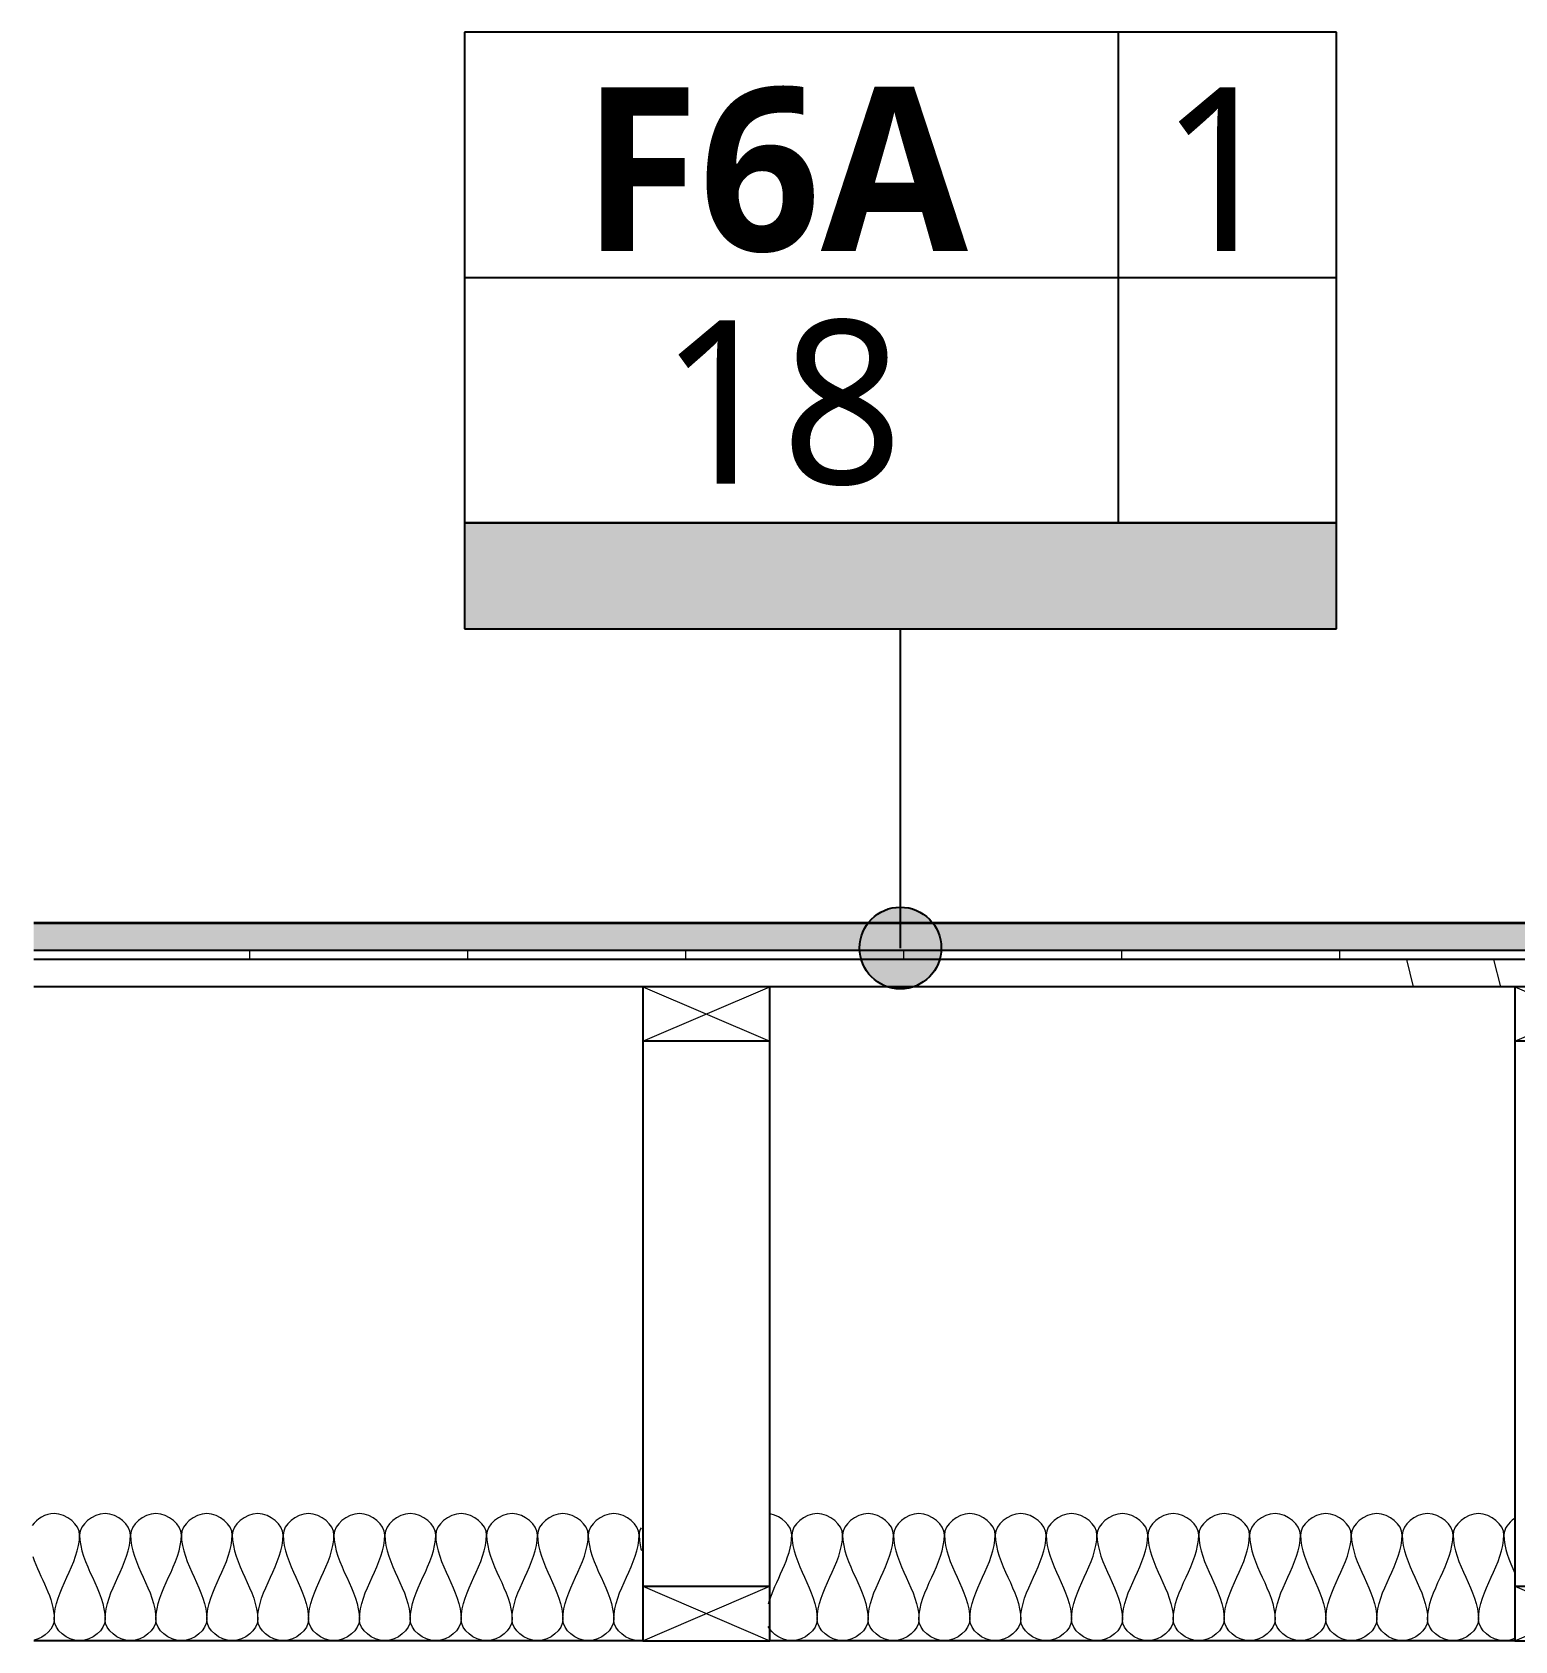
# Model space of a CAD drawing. Header units: inches. Extents: x 6 to 8416, y -388 to 6104.
# Drawn here: x 2720.86 to 2761.66, y 5712.87 to 5757.14 of the extents above; entities that cross this region are included whole.
import ezdxf

# ---------------------------------------------------------------- set-up
doc = ezdxf.new("R2010")
doc.units = ezdxf.units.IN
doc.header["$MEASUREMENT"] = 0
for name, color, linetype, lineweight in [('A-DETL', 90, 'Continuous', 13), ('A-DETL-GENF', 92, 'Continuous', 13), ('A-FLOR', 192, 'Continuous', 18), ('A-FLOR-IDEN', 11, 'Continuous', 25), ('A-FLOR-MCUT', 51, 'Continuous', 25), ('A-FLOR-PATT', 8, 'Continuous', 35), ('A-ROOM', 32, 'Continuous', 13)]:
    doc.layers.add(name, color=color, linetype=linetype, lineweight=lineweight)
doc.styles.add('Open Sans_3', font='OpenSans-Regular.ttf', dxfattribs={"height": 4.5})
doc.styles.add('Open Sans_B', font='OpenSans-Bold.ttf', dxfattribs={"height": 4.5})

# ---------------------------------------------------------------- blocks, each defined once
blk = doc.blocks.new('06 Nominal Cut Lumber-Section-AM1 - 2x4 Section-9046868-WALL SECTION - GARAGE')
at = {"layer": 'A-DETL-GENF', "lineweight": 25}
for p, q in [((2.189, 5475.125), (-1.311, 5475.125)), ((-1.311, 5475.125), (-1.311, 5473.625)), ((2.189, 5473.625), (2.189, 5475.125))]:
    blk.add_line(p, q, dxfattribs=at)
at = {"layer": 'A-DETL-GENF'}
for p, q in [((-1.311, 5473.625), (2.189, 5475.125)), ((-1.311, 5475.125), (2.189, 5473.625))]:
    blk.add_line(p, q, dxfattribs=at)
blk = doc.blocks.new('06 Nominal Cut Lumber-Section-AM1 - 2x4 Section-V98-WALL SECTION - GARAGE')
at = {"layer": 'A-DETL-GENF', "lineweight": 25}
for p, q in [((-1.311, 5458.625), (-1.311, 5457.125)), ((2.189, 5457.125), (2.189, 5458.625)), ((-1.311, 5457.125), (2.189, 5457.125))]:
    blk.add_line(p, q, dxfattribs=at)
at = {"layer": 'A-DETL-GENF'}
for p, q in [((-1.311, 5457.125), (2.189, 5458.625)), ((-1.311, 5458.625), (2.189, 5457.125))]:
    blk.add_line(p, q, dxfattribs=at)
blk = doc.blocks.new('06 Nominal Cut Lumber-Top-AM - 4_ W-20150248-WALL SECTION - GARAGE')
at = {"layer": 'A-DETL-GENF', "lineweight": 25}
for p, q in [((2.189, 5473.625), (-1.311, 5473.625)), ((-1.311, 5473.625), (-1.311, 5458.625)), ((2.189, 5458.625), (2.189, 5473.625)), ((-1.311, 5458.625), (2.189, 5458.625))]:
    blk.add_line(p, q, dxfattribs=at)
blk = doc.blocks.new('ASM TAG - Floor-AM - Assembly-1637575-WALL SECTION - GARAGE')
at = {"layer": 'A-FLOR-IDEN', "lineweight": 13}
blk.add_hatch(color=256, dxfattribs=at).paths.add_polyline_path([(-222.22, 5871.833), (-222.22, 5868.917), (-246.22, 5868.917), (-246.22, 5871.833)])
at = {"layer": 'A-FLOR-IDEN'}
for p, q in [((-228.22, 5885.333), (-246.22, 5885.333)), ((-246.22, 5885.333), (-246.22, 5878.583)), ((-246.22, 5885.333), (-246.22, 5871.833)), ((-222.22, 5885.333), (-246.22, 5885.333)), ((-222.22, 5885.333), (-228.22, 5885.333)), ((-228.22, 5871.833), (-228.22, 5885.333)), ((-222.22, 5878.583), (-222.22, 5885.333)), ((-222.22, 5871.833), (-222.22, 5885.333)), ((-246.22, 5878.583), (-246.22, 5871.833)), ((-246.22, 5878.583), (-222.22, 5878.583)), ((-222.22, 5871.833), (-222.22, 5878.583)), ((-222.22, 5871.833), (-246.22, 5871.833)), ((-246.22, 5871.833), (-246.22, 5868.917)), ((-246.22, 5871.833), (-228.22, 5871.833)), ((-246.22, 5871.833), (-222.22, 5871.833)), ((-228.22, 5871.833), (-222.22, 5871.833)), ((-222.22, 5868.917), (-222.22, 5871.833)), ((-246.22, 5868.917), (-222.22, 5868.917))]:
    blk.add_line(p, q, dxfattribs=at)
at = {"layer": 'A-FLOR-IDEN', "lineweight": 13}
for p, q in [((-228.22, 5878.583), (-228.22, 5885.333)), ((-228.22, 5885.333), (-228.22, 5878.583)), ((-246.22, 5878.583), (-228.22, 5878.583)), ((-228.22, 5878.583), (-246.22, 5878.583)), ((-228.22, 5871.833), (-228.22, 5878.583)), ((-228.22, 5878.583), (-222.22, 5878.583)), ((-222.22, 5878.583), (-228.22, 5878.583)), ((-228.22, 5878.583), (-228.22, 5871.833))]:
    blk.add_line(p, q, dxfattribs=at)

msp = doc.modelspace()

# ---------------------------------------------------------------- hatches: boundary and pattern name
at = {"layer": 'A-FLOR-IDEN'}
h = msp.add_hatch(color=256, dxfattribs=at)
edge = h.paths.add_edge_path()
edge.add_arc((2744.75514259, 5731.9406817), 1.125, 0, 360)
at = {"layer": 'A-FLOR-PATT', "lineweight": 13}
h = msp.add_hatch(dxfattribs=at)
h.set_pattern_fill('FP_35', color=256, style=0, pattern_type=2)
h.set_pattern_definition([(50, (2876.843, 3038.5), (6.885997, -0.602097), [0.72, -7.92]), (355, (2876.843, 3038.5), (-1.331756, 7.220547), [0.576, -6.336]), (100.451, (2877.417, 3038.45), (5.553629, 6.618191), [0.61191, -6.731]), (46.184, (2876.843, 3040.42), (10.245642, -1.588925), [1.08, -11.88]), (96.636, (2877.697, 3040.288), (8.97244, 9.35152), [0.91786, -10.096]), (351.184, (2876.843, 3040.42), (8.9732, 9.35123), [0.864, -9.504]), (21, (2877.803, 3039.94), (5.730726, -3.865003), [0.72, -7.92]), (326, (2877.803, 3039.94), (2.33581, 6.96088), [0.576, -6.336]), (71.451, (2878.281, 3039.618), (8.065876, 3.095948), [0.61191, -6.731]), (37.5, (2876.843, 3038.5), (0.116866, 3.1954784), [0.06336, -6.196, 0.06336, -6.369, -6.36]), (37.5, (2876.843, 3038.5), (0.116866, 3.1954784), [-12.691, 0.06336, -6.297]), (7.5, (2876.843, 3038.5), (2.52543, 3.7860247), [0.06336, -3.604, 0.06336, -6.052, -2.424]), (7.5, (2876.843, 3038.5), (2.52543, 3.7860247), [-9.782, 0.06336, -2.361]), (327.5, (2874.703, 3038.5), (5.1243685, -0.2161763), [0.06336, -2.337, 0.06336, -7.425, -9.936]), (327.5, (2874.703, 3038.5), (5.1243685, -0.2161763), [-9.888, 0.06336, -9.873]), (317.5, (2873.743, 3038.5), (5.598326, 0.96141), [0.06336, -3.057, 0.06336, -4.909, -7.056]), (317.5, (2873.743, 3038.5), (5.598326, 0.96141), [-8.093, 0.06336, -6.993])])
h.paths.add_polyline_path([(2964.04621903, 5731.875), (3003.41421903, 5731.875), (3003.41421903, 5732.625), (2720.90221903, 5732.625), (2720.90221903, 5731.875), (2882.99821903, 5731.875)])
h = msp.add_hatch(dxfattribs=at)
h.set_pattern_fill('FP_36', color=256, style=0, pattern_type=2)
h.set_pattern_definition([(0, (2876.843, 3038.5), (0, 6), []), (90, (2876.843, 3038.5), (-6, 4e-16), [])])
h.paths.add_polyline_path([(2964.04621903, 5731.625), (3003.41421903, 5731.625), (3003.41421903, 5731.875), (2720.90221903, 5731.875), (2720.90221903, 5731.625), (2882.99821903, 5731.625)])
h = msp.add_hatch(dxfattribs=at)
h.set_pattern_fill('FP_37', color=256, style=0, pattern_type=2)
h.set_pattern_definition([(0, (2876.84, 3038.5), (0, 60), [60, 0, 0, 0]), (284.036, (2917.643, 3050.5), (59.99915, -180.000494), [12.369, -235.017]), (284.036, (2915.243, 3050.5), (59.99915, -180.000494), [12.369, -235.017]), (284.036, (2912.843, 3050.5), (59.99915, -180.000494), [12.369, -235.017]), (284.036, (2881.643, 3062.5), (59.99915, -180.000494), [12.369, -235.017]), (284.036, (2879.243, 3062.5), (59.99915, -180.000494), [12.369, -235.017]), (284.036, (2876.843, 3062.5), (59.99915, -180.000494), [12.369, -235.017]), (284.036, (2899.643, 3074.5), (59.99915, -180.000494), [12.369, -235.017]), (284.036, (2897.243, 3074.5), (59.99915, -180.000494), [12.369, -235.017]), (284.036, (2894.843, 3074.5), (59.99915, -180.000494), [12.369, -235.017]), (284.036, (2917.643, 3086.5), (59.99915, -180.000494), [12.369, -235.017]), (284.036, (2915.243, 3086.5), (59.99915, -180.000494), [12.369, -235.017]), (284.036, (2912.843, 3086.5), (59.99915, -180.000494), [12.369, -235.017]), (284.036, (2881.643, 3098.5), (59.99915, -180.000494), [12.369, -235.017]), (284.036, (2879.243, 3098.5), (59.99915, -180.000494), [12.369, -235.017]), (284.036, (2876.843, 3098.5), (59.99915, -180.000494), [12.369, -235.017]), (0, (2876.84, 3044.5), (0, 60), [60, 0, 0, 0]), (0, (2876.84, 3050.5), (0, 60), [60, 0, 0, 0]), (0, (2876.84, 3056.5), (0, 60), [60, 0, 0, 0]), (0, (2876.84, 3062.5), (0, 60), [60, 0, 0, 0]), (0, (2876.84, 3068.5), (0, 60), [60, 0, 0, 0]), (0, (2876.84, 3074.5), (0, 60), [60, 0, 0, 0]), (0, (2876.84, 3080.5), (0, 60), [60, 0, 0, 0]), (0, (2876.84, 3086.5), (0, 60), [60, 0, 0, 0]), (0, (2876.84, 3092.5), (0, 60), [60, 0, 0, 0])])
h.paths.add_polyline_path([(3008.91421903, 5730.875), (3008.91421903, 5731.625), (2720.90221903, 5731.625), (2720.90221903, 5730.875), (3004.57021903, 5730.875)])

# ---------------------------------------------------------------- linework, layer by layer
at = {"layer": 'A-DETL'}
for points, knots in [([(2722.16421903, 5715.79166667), (2722.16421903, 5716.06665264), (2721.57461903, 5716.58608579), (2720.98501903, 5716.2304967), (2720.8577047, 5716.0511158)], [0, 0, 0, 0, 1.4142135624, 2.3823437611, 2.3823437611, 2.3823437611, 2.3823437611]), ([(2737.67291741, 5712.88460205), (2737.6369463, 5712.87832842), (2737.25058266, 5712.84296391), (2736.86421903, 5713.18334736), (2736.86421903, 5713.45833333)], [1.2672822832, 1.2672822832, 1.2672822832, 1.2672822832, 1.4142135624, 2.8284271247, 2.8284271247, 2.8284271247, 2.8284271247]), ([(2742.46421903, 5713.45833333), (2742.46421903, 5713.18334736), (2741.84421903, 5712.63713203), (2741.22421903, 5713.05849814), (2741.11489658, 5713.26862322)], [0, 0, 0, 0, 1.4142135624, 2.5051783105, 2.5051783105, 2.5051783105, 2.5051783105]), ([(2761.68089362, 5712.9545204), (2761.58240085, 5712.90495582), (2761.12330994, 5712.77889173), (2760.66421903, 5713.18334736), (2760.66421903, 5713.45833333)], [0.9734197248, 0.9734197248, 0.9734197248, 0.9734197248, 1.4142135624, 2.8284271247, 2.8284271247, 2.8284271247, 2.8284271247])]:
    msp.add_open_spline(points, degree=3, knots=knots, dxfattribs=at)
for points in [[(2723.56421903, 5715.79166667), (2723.56421903, 5716.06665264), (2722.86421903, 5716.68334736), (2722.16421903, 5716.06665264), (2722.16421903, 5715.79166667)], [(2724.96421903, 5715.79166667), (2724.96421903, 5716.06665264), (2724.26421903, 5716.68334736), (2723.56421903, 5716.06665264), (2723.56421903, 5715.79166667)], [(2726.36421903, 5715.79166667), (2726.36421903, 5716.06665264), (2725.66421903, 5716.68334736), (2724.96421903, 5716.06665264), (2724.96421903, 5715.79166667)], [(2727.76421903, 5715.79166667), (2727.76421903, 5716.06665264), (2727.06421903, 5716.68334736), (2726.36421903, 5716.06665264), (2726.36421903, 5715.79166667)], [(2729.16421903, 5715.79166667), (2729.16421903, 5716.06665264), (2728.46421903, 5716.68334736), (2727.76421903, 5716.06665264), (2727.76421903, 5715.79166667)], [(2730.56421903, 5715.79166667), (2730.56421903, 5716.06665264), (2729.86421903, 5716.68334736), (2729.16421903, 5716.06665264), (2729.16421903, 5715.79166667)], [(2731.96421903, 5715.79166667), (2731.96421903, 5716.06665264), (2731.26421903, 5716.68334736), (2730.56421903, 5716.06665264), (2730.56421903, 5715.79166667)], [(2733.36421903, 5715.79166667), (2733.36421903, 5716.06665264), (2732.66421903, 5716.68334736), (2731.96421903, 5716.06665264), (2731.96421903, 5715.79166667)], [(2734.76421903, 5715.79166667), (2734.76421903, 5716.06665264), (2734.06421903, 5716.68334736), (2733.36421903, 5716.06665264), (2733.36421903, 5715.79166667)], [(2736.16421903, 5715.79166667), (2736.16421903, 5716.06665264), (2735.46421903, 5716.68334736), (2734.76421903, 5716.06665264), (2734.76421903, 5715.79166667)], [(2737.56421903, 5715.79166667), (2737.56421903, 5716.06665264), (2736.86421903, 5716.68334736), (2736.16421903, 5716.06665264), (2736.16421903, 5715.79166667)], [(2741.76421903, 5715.79166667), (2741.76421903, 5716.03808267), (2741.48316826, 5716.31128794), (2741.17291741, 5716.36539795)], [(2743.16421903, 5715.79166667), (2743.16421903, 5716.06665264), (2742.46421903, 5716.68334736), (2741.76421903, 5716.06665264), (2741.76421903, 5715.79166667)], [(2744.56421903, 5715.79166667), (2744.56421903, 5716.06665264), (2743.86421903, 5716.68334736), (2743.16421903, 5716.06665264), (2743.16421903, 5715.79166667)], [(2745.96421903, 5715.79166667), (2745.96421903, 5716.06665264), (2745.26421903, 5716.68334736), (2744.56421903, 5716.06665264), (2744.56421903, 5715.79166667)], [(2747.36421903, 5715.79166667), (2747.36421903, 5716.06665264), (2746.66421903, 5716.68334736), (2745.96421903, 5716.06665264), (2745.96421903, 5715.79166667)], [(2748.76421903, 5715.79166667), (2748.76421903, 5716.06665264), (2748.06421903, 5716.68334736), (2747.36421903, 5716.06665264), (2747.36421903, 5715.79166667)], [(2750.16421903, 5715.79166667), (2750.16421903, 5716.06665264), (2749.46421903, 5716.68334736), (2748.76421903, 5716.06665264), (2748.76421903, 5715.79166667)], [(2751.56421903, 5715.79166667), (2751.56421903, 5716.06665264), (2750.86421903, 5716.68334736), (2750.16421903, 5716.06665264), (2750.16421903, 5715.79166667)], [(2752.96421903, 5715.79166667), (2752.96421903, 5716.06665264), (2752.26421903, 5716.68334736), (2751.56421903, 5716.06665264), (2751.56421903, 5715.79166667)], [(2754.36421903, 5715.79166667), (2754.36421903, 5716.06665264), (2753.66421903, 5716.68334736), (2752.96421903, 5716.06665264), (2752.96421903, 5715.79166667)], [(2755.76421903, 5715.79166667), (2755.76421903, 5716.06665264), (2755.06421903, 5716.68334736), (2754.36421903, 5716.06665264), (2754.36421903, 5715.79166667)], [(2757.16421903, 5715.79166667), (2757.16421903, 5716.06665264), (2756.46421903, 5716.68334736), (2755.76421903, 5716.06665264), (2755.76421903, 5715.79166667)], [(2758.56421903, 5715.79166667), (2758.56421903, 5716.06665264), (2757.86421903, 5716.68334736), (2757.16421903, 5716.06665264), (2757.16421903, 5715.79166667)], [(2759.96421903, 5715.79166667), (2759.96421903, 5716.06665264), (2759.26421903, 5716.68334736), (2758.56421903, 5716.06665264), (2758.56421903, 5715.79166667)], [(2761.36421903, 5715.79166667), (2761.36421903, 5716.06665264), (2760.66421903, 5716.68334736), (2759.96421903, 5716.06665264), (2759.96421903, 5715.79166667)], [(2761.65297691, 5716.23976201), (2761.48375858, 5716.12447314), (2761.36421903, 5715.95237275), (2761.36421903, 5715.79166667)], [(2721.46421903, 5713.45833333), (2721.46421903, 5714.26004832), (2722.16421903, 5714.98995168), (2722.16421903, 5715.79166667)], [(2722.16421903, 5715.79166667), (2722.16421903, 5714.98995168), (2722.86421903, 5714.26004832), (2722.86421903, 5713.45833333)], [(2722.86421903, 5713.45833333), (2722.86421903, 5714.26004832), (2723.56421903, 5714.98995168), (2723.56421903, 5715.79166667)], [(2723.56421903, 5715.79166667), (2723.56421903, 5714.98995168), (2724.26421903, 5714.26004832), (2724.26421903, 5713.45833333)], [(2724.26421903, 5713.45833333), (2724.26421903, 5714.26004832), (2724.96421903, 5714.98995168), (2724.96421903, 5715.79166667)], [(2724.96421903, 5715.79166667), (2724.96421903, 5714.98995168), (2725.66421903, 5714.26004832), (2725.66421903, 5713.45833333)], [(2725.66421903, 5713.45833333), (2725.66421903, 5714.26004832), (2726.36421903, 5714.98995168), (2726.36421903, 5715.79166667)], [(2726.36421903, 5715.79166667), (2726.36421903, 5714.98995168), (2727.06421903, 5714.26004832), (2727.06421903, 5713.45833333)], [(2727.06421903, 5713.45833333), (2727.06421903, 5714.26004832), (2727.76421903, 5714.98995168), (2727.76421903, 5715.79166667)], [(2727.76421903, 5715.79166667), (2727.76421903, 5714.98995168), (2728.46421903, 5714.26004832), (2728.46421903, 5713.45833333)], [(2728.46421903, 5713.45833333), (2728.46421903, 5714.26004832), (2729.16421903, 5714.98995168), (2729.16421903, 5715.79166667)], [(2729.16421903, 5715.79166667), (2729.16421903, 5714.98995168), (2729.86421903, 5714.26004832), (2729.86421903, 5713.45833333)], [(2729.86421903, 5713.45833333), (2729.86421903, 5714.26004832), (2730.56421903, 5714.98995168), (2730.56421903, 5715.79166667)], [(2730.56421903, 5715.79166667), (2730.56421903, 5714.98995168), (2731.26421903, 5714.26004832), (2731.26421903, 5713.45833333)], [(2731.26421903, 5713.45833333), (2731.26421903, 5714.26004832), (2731.96421903, 5714.98995168), (2731.96421903, 5715.79166667)], [(2731.96421903, 5715.79166667), (2731.96421903, 5714.98995168), (2732.66421903, 5714.26004832), (2732.66421903, 5713.45833333)], [(2732.66421903, 5713.45833333), (2732.66421903, 5714.26004832), (2733.36421903, 5714.98995168), (2733.36421903, 5715.79166667)], [(2733.36421903, 5715.79166667), (2733.36421903, 5714.98995168), (2734.06421903, 5714.26004832), (2734.06421903, 5713.45833333)], [(2734.06421903, 5713.45833333), (2734.06421903, 5714.26004832), (2734.76421903, 5714.98995168), (2734.76421903, 5715.79166667)], [(2734.76421903, 5715.79166667), (2734.76421903, 5714.98995168), (2735.46421903, 5714.26004832), (2735.46421903, 5713.45833333)], [(2735.46421903, 5713.45833333), (2735.46421903, 5714.26004832), (2736.16421903, 5714.98995168), (2736.16421903, 5715.79166667)], [(2736.16421903, 5715.79166667), (2736.16421903, 5714.98995168), (2736.86421903, 5714.26004832), (2736.86421903, 5713.45833333)], [(2736.86421903, 5713.45833333), (2736.86421903, 5714.26004832), (2737.56421903, 5714.98995168), (2737.56421903, 5715.79166667)], [(2737.61489658, 5715.98137678), (2737.58250474, 5715.9191175), (2737.56421903, 5715.8545206), (2737.56421903, 5715.79166667)], [(2737.56421903, 5715.79166667), (2737.56421903, 5715.64441289), (2737.58783419, 5715.49958175), (2737.62638955, 5715.3562833)], [(2741.12638955, 5713.8937167), (2741.29774673, 5714.53059872), (2741.76421903, 5715.13720546), (2741.76421903, 5715.79166667)], [(2741.76421903, 5715.79166667), (2741.76421903, 5714.98995168), (2742.46421903, 5714.26004832), (2742.46421903, 5713.45833333)], [(2742.46421903, 5713.45833333), (2742.46421903, 5714.26004832), (2743.16421903, 5714.98995168), (2743.16421903, 5715.79166667)], [(2743.16421903, 5715.79166667), (2743.16421903, 5714.98995168), (2743.86421903, 5714.26004832), (2743.86421903, 5713.45833333)], [(2743.86421903, 5713.45833333), (2743.86421903, 5714.26004832), (2744.56421903, 5714.98995168), (2744.56421903, 5715.79166667)], [(2744.56421903, 5715.79166667), (2744.56421903, 5714.98995168), (2745.26421903, 5714.26004832), (2745.26421903, 5713.45833333)], [(2745.26421903, 5713.45833333), (2745.26421903, 5714.26004832), (2745.96421903, 5714.98995168), (2745.96421903, 5715.79166667)], [(2745.96421903, 5715.79166667), (2745.96421903, 5714.98995168), (2746.66421903, 5714.26004832), (2746.66421903, 5713.45833333)], [(2746.66421903, 5713.45833333), (2746.66421903, 5714.26004832), (2747.36421903, 5714.98995168), (2747.36421903, 5715.79166667)], [(2747.36421903, 5715.79166667), (2747.36421903, 5714.98995168), (2748.06421903, 5714.26004832), (2748.06421903, 5713.45833333)], [(2748.06421903, 5713.45833333), (2748.06421903, 5714.26004832), (2748.76421903, 5714.98995168), (2748.76421903, 5715.79166667)], [(2748.76421903, 5715.79166667), (2748.76421903, 5714.98995168), (2749.46421903, 5714.26004832), (2749.46421903, 5713.45833333)], [(2749.46421903, 5713.45833333), (2749.46421903, 5714.26004832), (2750.16421903, 5714.98995168), (2750.16421903, 5715.79166667)], [(2750.16421903, 5715.79166667), (2750.16421903, 5714.98995168), (2750.86421903, 5714.26004832), (2750.86421903, 5713.45833333)], [(2750.86421903, 5713.45833333), (2750.86421903, 5714.26004832), (2751.56421903, 5714.98995168), (2751.56421903, 5715.79166667)], [(2751.56421903, 5715.79166667), (2751.56421903, 5714.98995168), (2752.26421903, 5714.26004832), (2752.26421903, 5713.45833333)], [(2752.26421903, 5713.45833333), (2752.26421903, 5714.26004832), (2752.96421903, 5714.98995168), (2752.96421903, 5715.79166667)], [(2752.96421903, 5715.79166667), (2752.96421903, 5714.98995168), (2753.66421903, 5714.26004832), (2753.66421903, 5713.45833333)], [(2753.66421903, 5713.45833333), (2753.66421903, 5714.26004832), (2754.36421903, 5714.98995168), (2754.36421903, 5715.79166667)], [(2754.36421903, 5715.79166667), (2754.36421903, 5714.98995168), (2755.06421903, 5714.26004832), (2755.06421903, 5713.45833333)], [(2755.06421903, 5713.45833333), (2755.06421903, 5714.26004832), (2755.76421903, 5714.98995168), (2755.76421903, 5715.79166667)], [(2755.76421903, 5715.79166667), (2755.76421903, 5714.98995168), (2756.46421903, 5714.26004832), (2756.46421903, 5713.45833333)], [(2756.46421903, 5713.45833333), (2756.46421903, 5714.26004832), (2757.16421903, 5714.98995168), (2757.16421903, 5715.79166667)], [(2757.16421903, 5715.79166667), (2757.16421903, 5714.98995168), (2757.86421903, 5714.26004832), (2757.86421903, 5713.45833333)], [(2757.86421903, 5713.45833333), (2757.86421903, 5714.26004832), (2758.56421903, 5714.98995168), (2758.56421903, 5715.79166667)], [(2758.56421903, 5715.79166667), (2758.56421903, 5714.98995168), (2759.26421903, 5714.26004832), (2759.26421903, 5713.45833333)], [(2759.26421903, 5713.45833333), (2759.26421903, 5714.26004832), (2759.96421903, 5714.98995168), (2759.96421903, 5715.79166667)], [(2759.96421903, 5715.79166667), (2759.96421903, 5714.98995168), (2760.66421903, 5714.26004832), (2760.66421903, 5713.45833333)], [(2760.66421903, 5713.45833333), (2760.66421903, 5714.26004832), (2761.36421903, 5714.98995168), (2761.36421903, 5715.79166667)], [(2761.36421903, 5715.79166667), (2761.36421903, 5715.43045442), (2761.50631539, 5715.08381956), (2761.66246525, 5714.73862642)], [(2720.87633875, 5715.19353819), (2721.07410346, 5714.6153217), (2721.46421903, 5714.05683811), (2721.46421903, 5713.45833333)], [(2721.46421903, 5713.45833333), (2721.46421903, 5713.22277392), (2721.20738777, 5712.9627338), (2720.9137329, 5712.89300881)], [(2722.86421903, 5713.45833333), (2722.86421903, 5713.18334736), (2722.16421903, 5712.56665264), (2721.46421903, 5713.18334736), (2721.46421903, 5713.45833333)], [(2724.26421903, 5713.45833333), (2724.26421903, 5713.18334736), (2723.56421903, 5712.56665264), (2722.86421903, 5713.18334736), (2722.86421903, 5713.45833333)], [(2725.66421903, 5713.45833333), (2725.66421903, 5713.18334736), (2724.96421903, 5712.56665264), (2724.26421903, 5713.18334736), (2724.26421903, 5713.45833333)], [(2727.06421903, 5713.45833333), (2727.06421903, 5713.18334736), (2726.36421903, 5712.56665264), (2725.66421903, 5713.18334736), (2725.66421903, 5713.45833333)], [(2728.46421903, 5713.45833333), (2728.46421903, 5713.18334736), (2727.76421903, 5712.56665264), (2727.06421903, 5713.18334736), (2727.06421903, 5713.45833333)], [(2729.86421903, 5713.45833333), (2729.86421903, 5713.18334736), (2729.16421903, 5712.56665264), (2728.46421903, 5713.18334736), (2728.46421903, 5713.45833333)], [(2731.26421903, 5713.45833333), (2731.26421903, 5713.18334736), (2730.56421903, 5712.56665264), (2729.86421903, 5713.18334736), (2729.86421903, 5713.45833333)], [(2732.66421903, 5713.45833333), (2732.66421903, 5713.18334736), (2731.96421903, 5712.56665264), (2731.26421903, 5713.18334736), (2731.26421903, 5713.45833333)], [(2734.06421903, 5713.45833333), (2734.06421903, 5713.18334736), (2733.36421903, 5712.56665264), (2732.66421903, 5713.18334736), (2732.66421903, 5713.45833333)], [(2735.46421903, 5713.45833333), (2735.46421903, 5713.18334736), (2734.76421903, 5712.56665264), (2734.06421903, 5713.18334736), (2734.06421903, 5713.45833333)], [(2736.86421903, 5713.45833333), (2736.86421903, 5713.18334736), (2736.16421903, 5712.56665264), (2735.46421903, 5713.18334736), (2735.46421903, 5713.45833333)], [(2743.86421903, 5713.45833333), (2743.86421903, 5713.18334736), (2743.16421903, 5712.56665264), (2742.46421903, 5713.18334736), (2742.46421903, 5713.45833333)], [(2745.26421903, 5713.45833333), (2745.26421903, 5713.18334736), (2744.56421903, 5712.56665264), (2743.86421903, 5713.18334736), (2743.86421903, 5713.45833333)], [(2746.66421903, 5713.45833333), (2746.66421903, 5713.18334736), (2745.96421903, 5712.56665264), (2745.26421903, 5713.18334736), (2745.26421903, 5713.45833333)], [(2748.06421903, 5713.45833333), (2748.06421903, 5713.18334736), (2747.36421903, 5712.56665264), (2746.66421903, 5713.18334736), (2746.66421903, 5713.45833333)], [(2749.46421903, 5713.45833333), (2749.46421903, 5713.18334736), (2748.76421903, 5712.56665264), (2748.06421903, 5713.18334736), (2748.06421903, 5713.45833333)], [(2750.86421903, 5713.45833333), (2750.86421903, 5713.18334736), (2750.16421903, 5712.56665264), (2749.46421903, 5713.18334736), (2749.46421903, 5713.45833333)], [(2752.26421903, 5713.45833333), (2752.26421903, 5713.18334736), (2751.56421903, 5712.56665264), (2750.86421903, 5713.18334736), (2750.86421903, 5713.45833333)], [(2753.66421903, 5713.45833333), (2753.66421903, 5713.18334736), (2752.96421903, 5712.56665264), (2752.26421903, 5713.18334736), (2752.26421903, 5713.45833333)], [(2755.06421903, 5713.45833333), (2755.06421903, 5713.18334736), (2754.36421903, 5712.56665264), (2753.66421903, 5713.18334736), (2753.66421903, 5713.45833333)], [(2756.46421903, 5713.45833333), (2756.46421903, 5713.18334736), (2755.76421903, 5712.56665264), (2755.06421903, 5713.18334736), (2755.06421903, 5713.45833333)], [(2757.86421903, 5713.45833333), (2757.86421903, 5713.18334736), (2757.16421903, 5712.56665264), (2756.46421903, 5713.18334736), (2756.46421903, 5713.45833333)], [(2759.26421903, 5713.45833333), (2759.26421903, 5713.18334736), (2758.56421903, 5712.56665264), (2757.86421903, 5713.18334736), (2757.86421903, 5713.45833333)], [(2760.66421903, 5713.45833333), (2760.66421903, 5713.18334736), (2759.96421903, 5712.56665264), (2759.26421903, 5713.18334736), (2759.26421903, 5713.45833333)]]:
    msp.add_open_spline(points, degree=3, dxfattribs=at)
at = {"layer": 'A-FLOR', "lineweight": 35}
msp.add_line((3003.41421903, 5732.625), (2720.90221903, 5732.625), dxfattribs=at)
at = {"layer": 'A-FLOR-IDEN'}
msp.add_line((2744.75514259, 5731.9406817), (2744.75514259, 5740.72866913), dxfattribs=at)
msp.add_circle((2744.75514259, 5731.9406817), 1.125, dxfattribs=at)
at = {"layer": 'A-FLOR-MCUT'}
for p, q in [((3003.41421903, 5731.875), (2720.90221903, 5731.875)), ((3002.16421903, 5731.625), (2720.90221903, 5731.625)), ((2737.66421903, 5730.875), (2720.90221903, 5730.875)), ((2761.66421903, 5730.875), (2741.16421903, 5730.875)), ((2737.66421903, 5712.875), (2720.90221903, 5712.875)), ((2761.66421903, 5712.875), (2741.16421903, 5712.875))]:
    msp.add_line(p, q, dxfattribs=at)
at = {"layer": 'A-ROOM'}
for p, q in [((2826.53921903, 5732.625), (2720.90221903, 5732.625)), ((2720.90221903, 5732.625), (2743.53921903, 5732.625)), ((2720.90221903, 5732.625), (2787.91421903, 5732.625)), ((2743.53921903, 5732.625), (2748.28921903, 5732.625)), ((2748.28921903, 5732.625), (2795.66421903, 5732.625))]:
    msp.add_line(p, q, dxfattribs=at)
at = {"layer": 'A-ROOM', "flags": 128}
msp.add_lwpolyline([(2795.66421903, 5732.625), (2748.35202502, 5732.625), (2746.22671903, 5732.625), (2745.28921903, 5732.625), (2720.90221903, 5732.625)], dxfattribs=at)

# ---------------------------------------------------------------- block references
at = {"layer": 'A-DETL-GENF'}
for name, p in [('06 Nominal Cut Lumber-Section-AM1 - 2x4 Section-9046868-WALL SECTION - GARAGE', (2738.97499582, 255.75)), ('06 Nominal Cut Lumber-Section-AM1 - 2x4 Section-9046868-WALL SECTION - GARAGE', (2762.97499582, 255.75)), ('06 Nominal Cut Lumber-Top-AM - 4_ W-20150248-WALL SECTION - GARAGE', (2738.97499582, 255.75)), ('06 Nominal Cut Lumber-Top-AM - 4_ W-20150248-WALL SECTION - GARAGE', (2762.97499582, 255.75)), ('06 Nominal Cut Lumber-Section-AM1 - 2x4 Section-V98-WALL SECTION - GARAGE', (2738.97499582, 255.75)), ('06 Nominal Cut Lumber-Section-AM1 - 2x4 Section-V98-WALL SECTION - GARAGE', (2762.97499582, 255.75))]:
    msp.add_blockref(name, p, dxfattribs=at)
at = {"layer": 'A-FLOR-IDEN'}
msp.add_blockref('ASM TAG - Floor-AM - Assembly-1637575-WALL SECTION - GARAGE', (2978.97499582, -128.18863766), dxfattribs=at)

# ---------------------------------------------------------------- texts
at = {"layer": 'A-FLOR-IDEN', "lineweight": 13, "char_height": 4.5, "attachment_point": 1}
for s, insert, width, style in [('F6A', (2735.99579223, 5755.62676968), 13.938, 'Open Sans_B'), ('1', (2751.89297955, 5755.62676968), 4.3935, 'Open Sans_3'), ('18', (2738.12177648, 5749.21558973), 8.787, 'Open Sans_3')]:
    msp.add_mtext(s, dxfattribs=dict(at, insert=insert, width=width, style=style))

doc.saveas('drawing.dxf')
